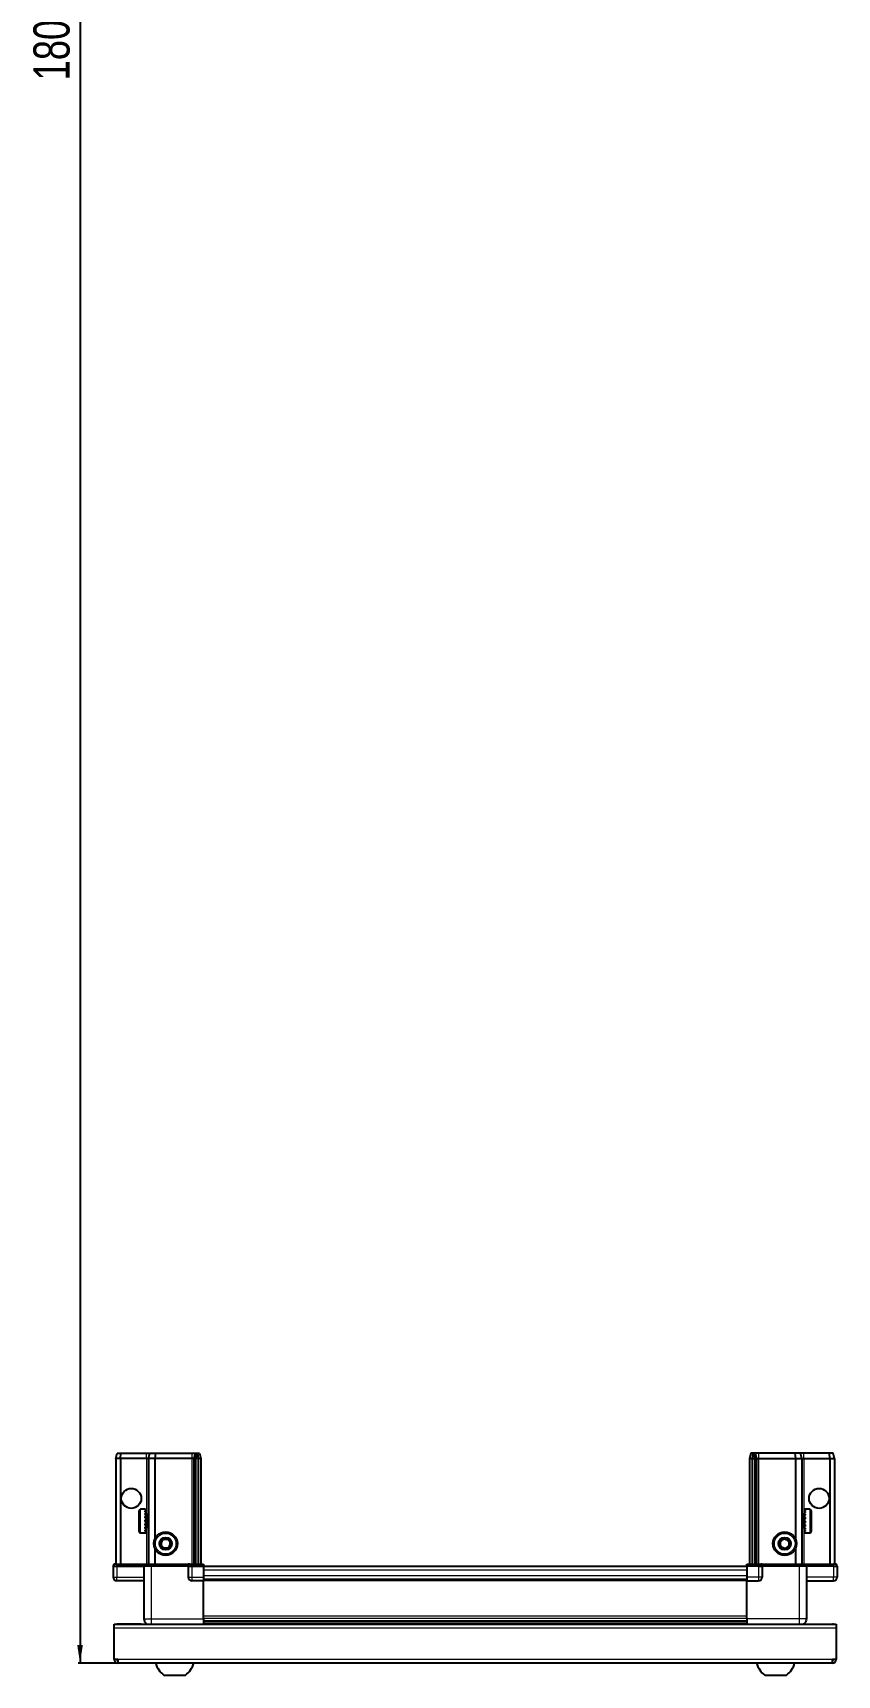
# Model space of a CAD drawing. Header units: millimetres. Extents: x 964 to 4085, y -1859 to 1340.
# Drawn here: x 1044 to 1488, y -1859 to -953 of the extents above; entities that cross this region are included whole.
import ezdxf

# ---------------------------------------------------------------- set-up
doc = ezdxf.new("R2010")
doc.units = ezdxf.units.MM
doc.layers.add('FORMAT', color=7, linetype='Continuous')
doc.styles.add('SLDTEXTSTYLE0', font='TXT', dxfattribs={"width": 0.75})
doc.dimstyles.new('SLDDIMSTYLE0', dxfattribs={"dimtxt": 20, "dimasz": 10, "dimexe": 0, "dimexo": 0.0625, "dimgap": 5, "dimtad": 2, "dimdec": 1, "dimrnd": 1e-09, "dimzin": 12, "dimdsep": 46, "dimtxsty": 'SLDTEXTSTYLE0', "dimsah": 1, "dimcen": 0.09, "dimadec": 0, "dimazin": 3, "dimtfac": 1, "dimtofl": 0, "dimtmove": 0, "dimatfit": 3, "dimfxl": 0, "dimfrac": 2, "dimtolj": 1, "dimtzin": 12, "dimarcsym": 0})

# ---------------------------------------------------------------- blocks, each defined once
blk = doc.blocks.new('_D_9')
at = {"layer": 'FORMAT'}
for p, q in [((1113.51, -45.85), (1068.86, -45.85)), ((1069.86, -45.85), (1069.86, -1852.85)), ((1090.75, -1852.85), (1068.86, -1852.85))]:
    blk.add_line(p, q, dxfattribs=at)
for points in [[(1069.86, -45.85), (1068.32, -55.85), (1071.4, -55.85)], [(1069.86, -1852.85), (1071.4, -1842.85), (1068.32, -1842.85)]]:
    blk.add_solid(points, dxfattribs=at)
at = {"layer": 'FORMAT', "insert": (1044.08, -978.91), "char_height": 20, "attachment_point": 1, "rotation": 90, "style": 'SLDTEXTSTYLE0'}
blk.add_mtext('1807', dxfattribs=at)

msp = doc.modelspace()

# ---------------------------------------------------------------- linework, layer by layer
at = {"color": 7, "linetype": 'Continuous', "lineweight": 25}
for p, q in [((1089.66, -1739.85), (1090.46, -1736.85)), ((1092.16, -1739.85), (1089.66, -1739.85)), ((1089.66, -1739.85), (1089.66, -1798.15)), ((1090.46, -1736.85), (1092.31, -1736.85)), ((1092.16, -1739.85), (1092.31, -1736.85)), ((1106.66, -1739.85), (1092.16, -1739.85)), ((1092.16, -1739.85), (1092.16, -1798.15)), ((1092.31, -1736.85), (1106.66, -1736.85)), ((1106.66, -1736.85), (1108.46, -1736.85)), ((1107.66, -1739.85), (1106.66, -1739.85)), ((1107.66, -1739.85), (1108.46, -1736.85)), ((1111.16, -1739.85), (1107.66, -1739.85)), ((1107.66, -1739.85), (1107.66, -1798.15)), ((1108.46, -1736.85), (1111.49, -1736.85)), ((1111.49, -1736.85), (1111.16, -1739.85)), ((1131.66, -1739.85), (1111.16, -1739.85)), ((1111.16, -1739.85), (1111.16, -1784.35)), ((1111.49, -1736.85), (1131.66, -1736.85)), ((1131.66, -1736.85), (1133.46, -1736.85)), ((1132.66, -1739.85), (1131.66, -1739.85)), ((1133.46, -1736.85), (1132.66, -1739.85)), ((1133.66, -1739.85), (1132.66, -1739.85)), ((1132.66, -1739.85), (1132.66, -1798.15)), ((1133.46, -1736.85), (1134.2, -1736.85)), ((1134.2, -1736.85), (1133.66, -1739.85)), ((1135.16, -1739.85), (1133.66, -1739.85)), ((1133.66, -1739.85), (1133.66, -1798.15)), ((1134.2, -1736.85), (1134.7, -1736.85)), ((1134.7, -1736.85), (1135.16, -1739.85)), ((1134.7, -1736.85), (1135.85, -1736.85)), ((1136.66, -1739.85), (1135.16, -1739.85)), ((1135.16, -1739.85), (1135.16, -1798.15)), ((1135.85, -1736.85), (1136.66, -1739.85)), ((1136.66, -1739.85), (1136.66, -1798.15)), ((1440.46, -1736.85), (1439.66, -1739.85)), ((1439.66, -1739.85), (1441.16, -1739.85)), ((1439.66, -1739.85), (1439.66, -1798.15)), ((1441.61, -1736.85), (1440.46, -1736.85)), ((1441.61, -1736.85), (1441.16, -1739.85)), ((1441.16, -1739.85), (1442.66, -1739.85)), ((1441.16, -1739.85), (1441.16, -1798.15)), ((1442.11, -1736.85), (1441.61, -1736.85)), ((1442.11, -1736.85), (1442.66, -1739.85)), ((1442.85, -1736.85), (1442.11, -1736.85)), ((1442.66, -1739.85), (1443.66, -1739.85)), ((1442.66, -1739.85), (1442.66, -1798.15)), ((1442.85, -1736.85), (1443.66, -1739.85)), ((1444.66, -1736.85), (1442.85, -1736.85)), ((1443.66, -1739.85), (1443.66, -1798.15)), ((1443.66, -1739.85), (1444.66, -1739.85)), ((1464.82, -1736.85), (1444.66, -1736.85)), ((1444.66, -1739.85), (1465.16, -1739.85)), ((1464.82, -1736.85), (1465.16, -1739.85)), ((1467.85, -1736.85), (1464.82, -1736.85)), ((1465.16, -1739.85), (1465.16, -1784.35)), ((1465.16, -1739.85), (1468.66, -1739.85)), ((1468.66, -1739.85), (1467.85, -1736.85)), ((1469.66, -1736.85), (1467.85, -1736.85)), ((1468.66, -1739.85), (1468.66, -1798.15)), ((1468.66, -1739.85), (1469.66, -1739.85)), ((1484, -1736.85), (1469.66, -1736.85)), ((1469.66, -1739.85), (1484.16, -1739.85)), ((1484.16, -1739.85), (1484, -1736.85)), ((1485.85, -1736.85), (1484, -1736.85)), ((1484.16, -1739.85), (1484.16, -1798.15)), ((1484.16, -1739.85), (1486.66, -1739.85)), ((1486.66, -1739.85), (1485.85, -1736.85)), ((1486.66, -1739.85), (1486.66, -1798.15)), ((1105.66, -1767.85), (1103.26, -1767.85)), ((1105.66, -1767.85), (1105.66, -1767.86)), ((1105.66, -1767.86), (1106.16, -1767.86)), ((1105.66, -1768.05), (1106.16, -1768.05)), ((1105.66, -1768.05), (1105.66, -1768.27)), ((1106.16, -1768.05), (1106.16, -1767.86)), ((1106.16, -1768.27), (1106.16, -1768.05)), ((1473.06, -1767.85), (1470.16, -1767.85)), ((1470.66, -1767.85), (1470.16, -1767.85)), ((1470.16, -1767.85), (1470.16, -1767.9)), ((1470.16, -1767.9), (1470.16, -1768.19)), ((1470.66, -1767.9), (1470.16, -1767.9)), ((1470.66, -1768.19), (1470.16, -1768.19)), ((1470.16, -1768.19), (1470.16, -1768.46)), ((1470.66, -1767.9), (1470.66, -1767.85)), ((1470.66, -1768.46), (1470.66, -1768.19)), ((1102.46, -1780.05), (1102.46, -1768.65)), ((1105.66, -1768.27), (1106.16, -1768.27)), ((1105.66, -1768.84), (1106.16, -1768.84)), ((1105.66, -1768.84), (1105.66, -1769.27)), ((1105.66, -1769.27), (1106.16, -1769.27)), ((1105.66, -1770.18), (1106.16, -1770.18)), ((1105.66, -1770.18), (1105.66, -1770.77)), ((1105.66, -1770.77), (1106.16, -1770.77)), ((1105.66, -1771.92), (1106.16, -1771.92)), ((1105.66, -1771.92), (1105.66, -1772.62)), ((1105.66, -1772.62), (1106.16, -1772.62)), ((1105.66, -1773.9), (1106.16, -1773.9)), ((1105.66, -1773.9), (1105.66, -1774.64)), ((1105.66, -1774.05), (1106.16, -1774.05)), ((1105.66, -1774.55), (1106.16, -1774.55)), ((1105.66, -1774.64), (1106.16, -1774.64)), ((1105.66, -1775.93), (1106.16, -1775.93)), ((1105.66, -1775.93), (1105.66, -1776.63)), ((1105.66, -1776.63), (1106.16, -1776.63)), ((1106.16, -1768.84), (1106.16, -1768.27)), ((1106.16, -1769.27), (1106.16, -1768.84)), ((1106.16, -1770.18), (1106.16, -1769.27)), ((1106.26, -1769.95), (1106.16, -1769.95)), ((1106.16, -1770.77), (1106.16, -1770.18)), ((1106.16, -1771.92), (1106.16, -1770.77)), ((1106.16, -1772.62), (1106.16, -1771.92)), ((1106.16, -1773.9), (1106.16, -1772.62)), ((1106.16, -1774.05), (1106.16, -1773.9)), ((1106.16, -1774.64), (1106.16, -1774.55)), ((1106.16, -1775.93), (1106.16, -1774.64)), ((1106.16, -1776.63), (1106.16, -1775.93)), ((1106.16, -1777.8), (1106.16, -1776.63)), ((1106.26, -1778.75), (1106.26, -1769.95)), ((1107.14, -1771.05), (1106.66, -1770.35)), ((1106.66, -1778.35), (1106.66, -1770.35)), ((1107.62, -1770.35), (1107.14, -1771.05)), ((1107.14, -1777.66), (1107.14, -1771.05)), ((1107.66, -1770.35), (1107.62, -1770.35)), ((1107.62, -1778.35), (1107.62, -1770.35)), ((1468.69, -1770.35), (1468.66, -1770.35)), ((1469.17, -1771.05), (1468.69, -1770.35)), ((1468.69, -1770.35), (1468.69, -1778.35)), ((1469.66, -1770.35), (1469.17, -1771.05)), ((1469.17, -1771.05), (1469.17, -1777.66)), ((1469.66, -1770.35), (1469.66, -1778.35)), ((1470.16, -1769.95), (1470.06, -1769.95)), ((1470.06, -1769.95), (1470.06, -1778.75)), ((1470.66, -1768.46), (1470.16, -1768.46)), ((1470.16, -1768.46), (1470.16, -1769.13)), ((1470.66, -1769.13), (1470.16, -1769.13)), ((1470.16, -1769.13), (1470.16, -1769.6)), ((1470.16, -1769.6), (1470.16, -1770.57)), ((1470.66, -1769.6), (1470.16, -1769.6)), ((1470.66, -1770.57), (1470.16, -1770.57)), ((1470.16, -1770.57), (1470.16, -1771.2)), ((1470.16, -1771.2), (1470.16, -1772.39)), ((1470.66, -1771.2), (1470.16, -1771.2)), ((1470.66, -1772.39), (1470.16, -1772.39)), ((1470.16, -1772.39), (1470.16, -1773.03)), ((1470.66, -1773.03), (1470.16, -1773.03)), ((1470.16, -1773.11), (1470.16, -1774.4)), ((1470.66, -1773.11), (1470.16, -1773.11)), ((1470.66, -1774.4), (1470.16, -1774.4)), ((1470.66, -1774.89), (1470.16, -1774.89)), ((1470.16, -1774.89), (1470.16, -1775.14)), ((1470.16, -1775.14), (1470.16, -1776.41)), ((1470.66, -1775.14), (1470.16, -1775.14)), ((1470.66, -1776.41), (1470.16, -1776.41)), ((1470.16, -1776.41), (1470.16, -1777.1)), ((1470.16, -1777.1), (1470.16, -1778.22)), ((1470.66, -1777.1), (1470.16, -1777.1)), ((1470.66, -1769.6), (1470.66, -1769.13)), ((1470.66, -1771.2), (1470.66, -1770.57)), ((1470.66, -1773.11), (1470.66, -1772.39)), ((1470.66, -1775.14), (1470.66, -1774.4)), ((1470.66, -1777.1), (1470.66, -1776.41)), ((1473.86, -1768.65), (1473.86, -1780.05)), ((1103.26, -1780.85), (1105.66, -1780.85)), ((1105.66, -1777.8), (1106.16, -1777.8)), ((1105.66, -1777.8), (1105.66, -1778.4)), ((1105.66, -1778.4), (1106.16, -1778.4)), ((1105.66, -1779.33), (1106.16, -1779.33)), ((1105.66, -1779.33), (1105.66, -1779.78)), ((1105.66, -1779.78), (1106.16, -1779.78)), ((1105.66, -1780.38), (1106.16, -1780.38)), ((1105.66, -1780.38), (1105.66, -1780.62)), ((1105.66, -1780.62), (1106.16, -1780.62)), ((1105.66, -1780.84), (1106.16, -1780.84)), ((1105.66, -1780.84), (1105.66, -1780.85)), ((1105.66, -1780.85), (1106.16, -1780.85)), ((1106.16, -1778.4), (1106.16, -1777.8)), ((1106.16, -1779.33), (1106.16, -1778.4)), ((1106.16, -1778.75), (1106.26, -1778.75)), ((1106.16, -1779.78), (1106.16, -1779.33)), ((1106.16, -1780.38), (1106.16, -1779.78)), ((1106.16, -1780.62), (1106.16, -1780.38)), ((1106.16, -1780.84), (1106.16, -1780.62)), ((1106.16, -1780.85), (1106.16, -1780.84)), ((1106.66, -1778.35), (1107.14, -1777.66)), ((1107.14, -1777.66), (1107.62, -1778.35)), ((1107.62, -1778.35), (1107.66, -1778.35)), ((1468.66, -1778.35), (1468.69, -1778.35)), ((1468.69, -1778.35), (1469.17, -1777.66)), ((1469.17, -1777.66), (1469.66, -1778.35)), ((1470.06, -1778.75), (1470.16, -1778.75)), ((1470.66, -1778.22), (1470.16, -1778.22)), ((1470.16, -1778.22), (1470.16, -1778.78)), ((1470.16, -1778.78), (1470.16, -1779.64)), ((1470.66, -1778.78), (1470.16, -1778.78)), ((1470.66, -1779.64), (1470.16, -1779.64)), ((1470.16, -1779.64), (1470.16, -1780.04)), ((1470.16, -1780.04), (1470.16, -1780.55)), ((1470.66, -1780.04), (1470.16, -1780.04)), ((1470.66, -1780.55), (1470.16, -1780.55)), ((1470.16, -1780.55), (1470.16, -1780.73)), ((1470.16, -1780.73), (1470.16, -1780.85)), ((1470.66, -1780.73), (1470.16, -1780.73)), ((1470.16, -1780.85), (1473.06, -1780.85)), ((1470.66, -1778.78), (1470.66, -1778.22)), ((1470.66, -1780.04), (1470.66, -1779.64)), ((1470.66, -1780.73), (1470.66, -1780.55)), ((1111.16, -1789.35), (1111.16, -1798.15)), ((1465.16, -1789.35), (1465.16, -1798.15)), ((1088.65, -1798.15), (1088.15, -1799.02)), ((1088.15, -1799.35), (1088.15, -1799.02)), ((1088.15, -1799.35), (1090.15, -1799.35)), ((1088.16, -1799.35), (1088.16, -1805.35)), ((1090.15, -1798.15), (1088.65, -1798.15)), ((1090.15, -1798.15), (1104.96, -1798.15)), ((1104.96, -1799.35), (1090.15, -1799.35)), ((1090.16, -1799.35), (1104.96, -1799.35)), ((1104.96, -1798.15), (1105.16, -1798.15)), ((1105.16, -1799.35), (1104.96, -1799.35)), ((1105.16, -1799.35), (1105.16, -1798.15)), ((1105.16, -1798.15), (1109.16, -1798.15)), ((1109.16, -1799.35), (1105.16, -1799.35)), ((1105.16, -1799.35), (1105.16, -1828.35)), ((1109.16, -1798.15), (1129.46, -1798.15)), ((1129.46, -1799.35), (1109.16, -1799.35)), ((1129.46, -1798.15), (1129.66, -1798.15)), ((1129.66, -1799.35), (1129.46, -1799.35)), ((1129.66, -1799.35), (1129.66, -1798.15)), ((1130.33, -1798.15), (1129.66, -1798.15)), ((1129.66, -1799.35), (1131.66, -1799.35)), ((1129.66, -1799.35), (1129.66, -1805.35)), ((1130.33, -1798.15), (1138.16, -1798.15)), ((1138.15, -1799.02), (1131.66, -1799.02)), ((1138.15, -1799.35), (1131.66, -1799.35)), ((1131.66, -1799.35), (1138.16, -1799.35)), ((1138.16, -1799.02), (1138.15, -1799.02)), ((1138.16, -1799.35), (1138.15, -1799.35)), ((1138.16, -1798.15), (1138.16, -1799.02)), ((1138.16, -1799.35), (1138.16, -1799.02)), ((1138.16, -1799.35), (1138.16, -1805.35)), ((1438.16, -1799.5), (1138.16, -1799.5)), ((1438.16, -1799.02), (1438.16, -1798.15)), ((1438.16, -1798.15), (1445.98, -1798.15)), ((1444.66, -1799.02), (1438.16, -1799.02)), ((1438.16, -1799.35), (1438.16, -1799.02)), ((1444.66, -1799.35), (1438.16, -1799.35)), ((1438.16, -1799.35), (1438.16, -1805.35)), ((1444.66, -1799.35), (1446.66, -1799.35)), ((1446.66, -1799.35), (1444.66, -1799.35)), ((1446.66, -1798.15), (1445.98, -1798.15)), ((1446.66, -1799.35), (1446.66, -1798.15)), ((1446.66, -1798.15), (1446.86, -1798.15)), ((1446.86, -1799.35), (1446.66, -1799.35)), ((1446.66, -1799.35), (1446.66, -1805.35)), ((1446.86, -1798.15), (1467.16, -1798.15)), ((1467.16, -1799.35), (1446.86, -1799.35)), ((1467.16, -1798.15), (1471.16, -1798.15)), ((1471.16, -1799.35), (1467.16, -1799.35)), ((1471.16, -1799.35), (1471.16, -1798.15)), ((1471.16, -1798.15), (1471.36, -1798.15)), ((1471.36, -1799.35), (1471.16, -1799.35)), ((1471.16, -1799.35), (1471.16, -1828.35)), ((1471.36, -1798.15), (1486.16, -1798.15)), ((1486.16, -1799.35), (1471.36, -1799.35)), ((1487.66, -1798.15), (1486.16, -1798.15)), ((1486.16, -1799.35), (1488.16, -1799.35)), ((1488.16, -1799.02), (1487.66, -1798.15)), ((1488.16, -1799.02), (1487.66, -1798.15)), ((1488.16, -1799.35), (1488.16, -1799.02)), ((1488.16, -1799.35), (1488.16, -1799.02)), ((1488.16, -1799.35), (1488.16, -1799.35)), ((1488.16, -1799.35), (1488.16, -1805.35)), ((1105.16, -1807.35), (1090.16, -1807.35)), ((1138.16, -1807.35), (1131.66, -1807.35)), ((1138.16, -1805.35), (1138.16, -1807.35)), ((1438.16, -1806.7), (1138.16, -1806.7)), ((1138.16, -1828.35), (1138.16, -1807.35)), ((1438.16, -1805.35), (1438.16, -1807.35)), ((1438.16, -1807.35), (1444.66, -1807.35)), ((1438.16, -1828.35), (1438.16, -1807.35)), ((1471.16, -1807.35), (1486.16, -1807.35)), ((1088.66, -1831.35), (1487.66, -1831.35)), ((1088.66, -1833.45), (1088.66, -1831.35)), ((1103.66, -1831.25), (1090.76, -1831.25)), ((1103.66, -1831.25), (1103.66, -1831.35)), ((1138.16, -1829.38), (1438.16, -1829.38)), ((1138.16, -1829.41), (1438.16, -1829.41)), ((1162.03, -1831.2), (1138.16, -1831.2)), ((1156.66, -1831.35), (1156.66, -1831.2)), ((1156.69, -1831.35), (1156.69, -1831.2)), ((1156.96, -1831.35), (1156.96, -1831.2)), ((1157.23, -1831.35), (1157.23, -1831.2)), ((1157.88, -1831.35), (1157.88, -1831.2)), ((1158.34, -1831.35), (1158.34, -1831.2)), ((1159.31, -1831.35), (1159.31, -1831.2)), ((1159.93, -1831.35), (1159.93, -1831.2)), ((1161.11, -1831.35), (1161.11, -1831.2)), ((1161.77, -1831.35), (1161.77, -1831.2)), ((1161.83, -1831.35), (1161.83, -1831.2)), ((1163.12, -1831.2), (1162.03, -1831.2)), ((1163.12, -1831.35), (1163.12, -1831.2)), ((1163.12, -1831.2), (1163.12, -1831.2)), ((1163.85, -1831.2), (1163.12, -1831.2)), ((1163.13, -1831.35), (1163.13, -1831.2)), ((1163.63, -1831.35), (1163.63, -1831.2)), ((1163.86, -1831.2), (1163.85, -1831.2)), ((1163.86, -1831.35), (1163.86, -1831.2)), ((1164.28, -1831.2), (1163.86, -1831.2)), ((1412.03, -1831.2), (1164.28, -1831.2)), ((1165.13, -1831.35), (1165.13, -1831.2)), ((1165.82, -1831.35), (1165.82, -1831.2)), ((1166.95, -1831.35), (1166.95, -1831.2)), ((1167.52, -1831.35), (1167.52, -1831.2)), ((1168.39, -1831.35), (1168.39, -1831.2)), ((1168.8, -1831.35), (1168.8, -1831.2)), ((1169.33, -1831.35), (1169.33, -1831.2)), ((1169.52, -1831.35), (1169.52, -1831.2)), ((1169.65, -1831.35), (1169.65, -1831.2)), ((1406.66, -1831.35), (1406.66, -1831.2)), ((1406.83, -1831.35), (1406.83, -1831.2)), ((1407.04, -1831.35), (1407.04, -1831.2)), ((1407.6, -1831.35), (1407.6, -1831.2)), ((1408.02, -1831.35), (1408.02, -1831.2)), ((1408.91, -1831.35), (1408.91, -1831.2)), ((1409.5, -1831.35), (1409.5, -1831.2)), ((1410.64, -1831.35), (1410.64, -1831.2)), ((1411.34, -1831.35), (1411.34, -1831.2)), ((1412.62, -1831.2), (1412.03, -1831.2)), ((1412.62, -1831.35), (1412.62, -1831.2)), ((1412.63, -1831.2), (1412.62, -1831.2)), ((1413.35, -1831.2), (1412.63, -1831.2)), ((1412.79, -1831.35), (1412.79, -1831.2)), ((1413.29, -1831.35), (1413.29, -1831.2)), ((1413.36, -1831.2), (1413.35, -1831.2)), ((1413.36, -1831.35), (1413.36, -1831.2)), ((1414.38, -1831.2), (1413.36, -1831.2)), ((1438.16, -1831.2), (1414.28, -1831.2)), ((1414.65, -1831.35), (1414.65, -1831.2)), ((1415.36, -1831.35), (1415.36, -1831.2)), ((1416.53, -1831.35), (1416.53, -1831.2)), ((1417.14, -1831.35), (1417.14, -1831.2)), ((1418.08, -1831.35), (1418.08, -1831.2)), ((1418.53, -1831.35), (1418.53, -1831.2)), ((1419.15, -1831.35), (1419.15, -1831.2)), ((1419.4, -1831.35), (1419.4, -1831.2)), ((1419.63, -1831.35), (1419.63, -1831.2)), ((1419.65, -1831.35), (1419.65, -1831.2)), ((1472.66, -1831.25), (1472.66, -1831.35)), ((1472.66, -1831.25), (1485.56, -1831.25)), ((1487.66, -1831.35), (1487.66, -1833.45)), ((1088.66, -1850.75), (1088.66, -1833.45)), ((1487.66, -1833.45), (1487.66, -1850.75)), ((1090.76, -1850.75), (1088.66, -1850.75)), ((1090.76, -1850.75), (1090.76, -1852.85)), ((1485.56, -1852.85), (1090.76, -1852.85)), ((1487.66, -1850.75), (1485.56, -1850.75)), ((1485.56, -1852.85), (1485.56, -1850.75)), ((1116.16, -1859.45), (1128.16, -1859.45)), ((1448.16, -1859.45), (1460.16, -1859.45))]:
    msp.add_line(p, q, dxfattribs=at)
at = {"color": 8, "linetype": 'Continuous', "lineweight": 18}
for p, q in [((1106.66, -1739.85), (1106.66, -1736.85)), ((1106.66, -1739.85), (1106.66, -1770.35)), ((1131.66, -1736.85), (1131.66, -1739.85)), ((1131.66, -1739.85), (1131.66, -1798.15)), ((1444.66, -1736.85), (1444.66, -1739.85)), ((1444.66, -1739.85), (1444.66, -1798.15)), ((1469.66, -1739.85), (1469.66, -1736.85)), ((1469.66, -1739.85), (1469.66, -1770.35)), ((1103.26, -1780.85), (1103.26, -1767.85)), ((1473.06, -1767.85), (1473.06, -1780.85)), ((1106.66, -1778.35), (1106.66, -1798.15)), ((1469.66, -1778.35), (1469.66, -1798.15)), ((1090.15, -1799.35), (1090.15, -1798.15)), ((1090.16, -1799.35), (1090.16, -1805.35)), ((1104.96, -1799.35), (1104.96, -1798.15)), ((1109.16, -1799.35), (1109.16, -1798.15)), ((1109.16, -1799.35), (1109.16, -1828.35)), ((1129.46, -1799.35), (1129.46, -1798.15)), ((1131.66, -1799.35), (1131.66, -1799.02)), ((1131.66, -1799.35), (1131.66, -1805.35)), ((1138.15, -1799.35), (1138.15, -1799.02)), ((1438.16, -1801.5), (1138.16, -1801.5)), ((1444.66, -1799.35), (1444.66, -1799.02)), ((1444.66, -1799.35), (1444.66, -1805.35)), ((1446.86, -1798.15), (1446.86, -1799.35)), ((1467.16, -1799.35), (1467.16, -1798.15)), ((1467.16, -1799.35), (1467.16, -1828.35)), ((1471.36, -1798.15), (1471.36, -1799.35)), ((1486.16, -1799.35), (1486.16, -1798.15)), ((1486.16, -1799.35), (1486.16, -1805.35)), ((1088.16, -1805.35), (1090.16, -1805.35)), ((1090.16, -1805.35), (1105.16, -1805.35)), ((1090.16, -1807.35), (1090.16, -1805.35)), ((1129.66, -1805.35), (1131.66, -1805.35)), ((1131.66, -1805.35), (1138.16, -1805.35)), ((1131.66, -1805.35), (1131.66, -1807.35)), ((1438.16, -1804.7), (1138.16, -1804.7)), ((1438.16, -1807.35), (1138.16, -1807.35)), ((1444.66, -1805.35), (1438.16, -1805.35)), ((1446.66, -1805.35), (1444.66, -1805.35)), ((1444.66, -1805.35), (1444.66, -1807.35)), ((1486.16, -1805.35), (1471.16, -1805.35)), ((1488.16, -1805.35), (1486.16, -1805.35)), ((1486.16, -1807.35), (1486.16, -1805.35)), ((1090.76, -1831.35), (1090.76, -1831.25)), ((1109.16, -1828.35), (1138.16, -1828.35)), ((1138.16, -1826.76), (1438.16, -1826.76)), ((1438.16, -1828.17), (1138.16, -1828.17)), ((1138.16, -1830.62), (1438.16, -1830.62)), ((1467.16, -1828.35), (1438.16, -1828.35)), ((1485.56, -1831.35), (1485.56, -1831.25)), ((1487.66, -1833.45), (1088.66, -1833.45)), ((1485.56, -1850.75), (1090.76, -1850.75))]:
    msp.add_line(p, q, dxfattribs=at)
at = {"color": 7, "linetype": 'Continuous', "lineweight": 25, "flags": 128}
for points in [[(1090.76, -1831.25), (1090.35, -1831.29), (1090.11, -1831.35)], [(1486.2, -1831.35), (1485.96, -1831.29), (1485.56, -1831.25)]]:
    msp.add_lwpolyline(points, dxfattribs=at)
at = {"color": 7, "linetype": 'Continuous', "lineweight": 25}
for centre, radius in [((1098.16, -1761.85), 5.5), ((1478.16, -1761.85), 5.5), ((1117.16, -1786.85), 6.5), ((1117.16, -1786.85), 3.46), ((1459.16, -1786.85), 6.5), ((1459.16, -1786.85), 3.46)]:
    msp.add_circle(centre, radius, dxfattribs=at)
at = {"color": 8, "linetype": 'Continuous', "lineweight": 18}
for centre in [(1117.16, -1786.85), (1459.16, -1786.85)]:
    msp.add_circle(centre, 5.7, dxfattribs=at)
at = {"color": 7, "linetype": 'Continuous', "lineweight": 25}
for centre, radius, start, end in [((1103.26, -1768.65), 0.8, 90, 180), ((1473.06, -1768.65), 0.8, 360, 90), ((1106.66, -1769.95), 0.4, 180, 270), ((1469.66, -1769.95), 0.4, 270, 0), ((1103.26, -1780.05), 0.8, 180, 270), ((1106.66, -1778.75), 0.4, 90, 180), ((1117.16, -1786.85), 2.5, 147.37605, 207.37605), ((1117.16, -1786.85), 2.5, 87.37605, 147.37605), ((1117.16, -1786.85), 2.5, 27.37605, 87.37605), ((1117.16, -1786.85), 2.5, 327.37605, 27.37605), ((1459.16, -1786.85), 2.5, 134.67671, 194.67671), ((1459.16, -1786.85), 2.5, 74.67671, 134.67671), ((1459.16, -1786.85), 2.5, 14.67671, 74.67671), ((1459.16, -1786.85), 2.5, 314.67671, 14.67671), ((1469.66, -1778.75), 0.4, 360, 90), ((1473.06, -1780.05), 0.8, 270, 0), ((1117.16, -1786.85), 2.5, 207.37605, 267.37605), ((1117.16, -1786.85), 2.5, 267.37605, 327.37605), ((1459.16, -1786.85), 2.5, 194.67671, 254.67671), ((1459.16, -1786.85), 2.5, 254.67671, 314.67671), ((1090.16, -1805.35), 2, 180, 270), ((1131.66, -1805.35), 2, 180, 270), ((1444.66, -1805.35), 2, 270, 0), ((1486.16, -1805.35), 2, 270, 0), ((1090.76, -1850.75), 2.1, 180, 270), ((1090.76, -1850.75), 0.6, 180, 270), ((1123.18, -1849.83), 11.91, 194.70035, 233.8734), ((1121.13, -1849.83), 11.91, 306.1266, 345.29965), ((1455.18, -1849.83), 11.91, 194.70035, 233.8734), ((1453.13, -1849.83), 11.91, 306.1266, 345.29965), ((1485.56, -1850.75), 2.1, 270, 360), ((1485.56, -1850.75), 0.6, 270, 0)]:
    msp.add_arc(centre, radius, start, end, dxfattribs=at)
for centre, start_param, end_param in [((1131.66, -1795.56), 2.418858, 3.141593), ((1444.66, -1795.56), 3.141593, 3.864327)]:
    msp.add_ellipse(centre, major_axis=(0, 3.46), ratio=0.57735, start_param=start_param, end_param=end_param, dxfattribs=at)
for points, knots in [([(1114.27, -1786.72), (1114.55, -1786.29), (1115.07, -1785.48), (1115.59, -1784.67), (1115.83, -1784.29)], [0, 0, 0, 0, 0.534686, 1, 1, 1, 1]), ([(1115.83, -1784.29), (1116.34, -1784.31), (1117.31, -1784.36), (1118.27, -1784.4), (1118.71, -1784.42)], [0, 0, 0, 0, 0.534686, 1, 1, 1, 1]), ([(1118.71, -1784.42), (1118.87, -1784.73), (1119.25, -1785.46), (1119.71, -1786.34), (1119.98, -1786.88), (1120.04, -1786.99)], [0, 0, 0, 0, 0.362901, 0.866875, 1, 1, 1, 1]), ([(1456.37, -1786.09), (1456.74, -1785.73), (1457.42, -1785.05), (1458.11, -1784.38), (1458.42, -1784.06)], [0, 0, 0, 0, 0.534686, 1, 1, 1, 1]), ([(1457.1, -1788.88), (1457.01, -1788.55), (1456.81, -1787.75), (1456.55, -1786.79), (1456.4, -1786.21), (1456.37, -1786.09)], [0, 0, 0, 0, 0.362901, 0.866875, 1, 1, 1, 1]), ([(1458.42, -1784.06), (1458.92, -1784.2), (1459.85, -1784.45), (1460.78, -1784.71), (1461.21, -1784.82)], [0, 0, 0, 0, 0.534686, 1, 1, 1, 1]), ([(1461.21, -1784.82), (1461.24, -1784.95), (1461.39, -1785.52), (1461.64, -1786.49), (1461.85, -1787.28), (1461.94, -1787.62)], [0, 0, 0, 0, 0.133125, 0.637099, 1, 1, 1, 1]), ([(1115.6, -1789.29), (1115.54, -1789.17), (1115.27, -1788.64), (1114.81, -1787.76), (1114.43, -1787.03), (1114.27, -1786.72)], [0, 0, 0, 0, 0.133125, 0.637099, 1, 1, 1, 1]), ([(1118.48, -1789.42), (1117.97, -1789.39), (1117, -1789.35), (1116.04, -1789.31), (1115.6, -1789.29)], [0, 0, 0, 0, 0.5346859, 1, 1, 1, 1]), ([(1120.04, -1786.99), (1119.76, -1787.42), (1119.24, -1788.23), (1118.72, -1789.04), (1118.48, -1789.42)], [0, 0, 0, 0, 0.534686, 1, 1, 1, 1]), ([(1459.89, -1789.65), (1459.39, -1789.51), (1458.46, -1789.26), (1457.53, -1789), (1457.1, -1788.88)], [0, 0, 0, 0, 0.534686, 1, 1, 1, 1]), ([(1461.94, -1787.62), (1461.57, -1787.98), (1460.89, -1788.66), (1460.2, -1789.33), (1459.89, -1789.65)], [0, 0, 0, 0, 0.5346859, 1, 1, 1, 1]), ([(1105.16, -1828.35), (1105.2, -1828.79), (1105.27, -1829.47), (1105.71, -1830.29), (1106.17, -1830.84), (1106.57, -1831.2), (1106.83, -1831.33), (1106.88, -1831.35)], [0, 0, 0, 0, 0.363018, 0.558438, 0.758004, 0.95757, 1, 1, 1, 1]), ([(1138.16, -1828.35), (1138.16, -1828.75), (1138.16, -1829.54), (1138.16, -1830.56), (1138.16, -1831.19), (1138.16, -1831.34), (1138.16, -1831.35)], [0, 0, 0, 0, 0.32552, 0.65104, 0.97656, 1, 1, 1, 1]), ([(1438.16, -1828.35), (1438.16, -1828.75), (1438.16, -1829.54), (1438.16, -1830.56), (1438.16, -1831.19), (1438.16, -1831.34), (1438.16, -1831.35)], [0, 0, 0, 0, 0.32552, 0.65104, 0.97656, 1, 1, 1, 1]), ([(1471.16, -1828.35), (1471.11, -1828.79), (1471.04, -1829.47), (1470.6, -1830.29), (1470.14, -1830.84), (1469.74, -1831.2), (1469.48, -1831.33), (1469.43, -1831.35)], [0, 0, 0, 0, 0.363018, 0.558438, 0.758004, 0.95757, 1, 1, 1, 1])]:
    msp.add_open_spline(points, degree=3, knots=knots, dxfattribs=at)
at = {"color": 8, "linetype": 'Continuous', "lineweight": 18}
for points in [[(1105.16, -1828.35), (1105.22, -1828.35), (1105.34, -1828.35), (1106.26, -1828.35), (1107.58, -1828.35), (1108.63, -1828.35), (1109.16, -1828.35)], [(1471.16, -1828.35), (1471.09, -1828.35), (1470.97, -1828.35), (1470.05, -1828.35), (1468.73, -1828.35), (1467.68, -1828.35), (1467.16, -1828.35)]]:
    msp.add_open_spline(points, degree=3, dxfattribs=at)
for points, knots in [([(1109.16, -1828.35), (1109.16, -1828.79), (1109.16, -1829.47), (1109.16, -1830.29), (1109.16, -1830.84), (1109.16, -1831.2), (1109.16, -1831.33), (1109.16, -1831.35)], [0, 0, 0, 0, 0.3630185, 0.5584377, 0.7580039, 0.9575702, 1, 1, 1, 1]), ([(1467.16, -1828.35), (1467.16, -1828.79), (1467.16, -1829.47), (1467.16, -1830.29), (1467.16, -1830.84), (1467.16, -1831.2), (1467.16, -1831.33), (1467.16, -1831.35)], [0, 0, 0, 0, 0.363018, 0.558438, 0.758004, 0.95757, 1, 1, 1, 1])]:
    msp.add_open_spline(points, degree=3, knots=knots, dxfattribs=at)

# ---------------------------------------------------------------- dimensions: what is measured, and where the dimension line sits
at = {"layer": 'FORMAT'}
dim = msp.add_linear_dim(base=(1069.86, -1852.85), p1=(1113.52, -45.85), p2=(1090.76, -1852.85), angle=90, dimstyle='SLDDIMSTYLE0', dxfattribs=at)
dim.commit()
dim.dimension.update_dxf_attribs({"geometry": '_D_9', "text_midpoint": (1069.86, -949.35), "dimtype": 160})

doc.saveas('drawing.dxf')
